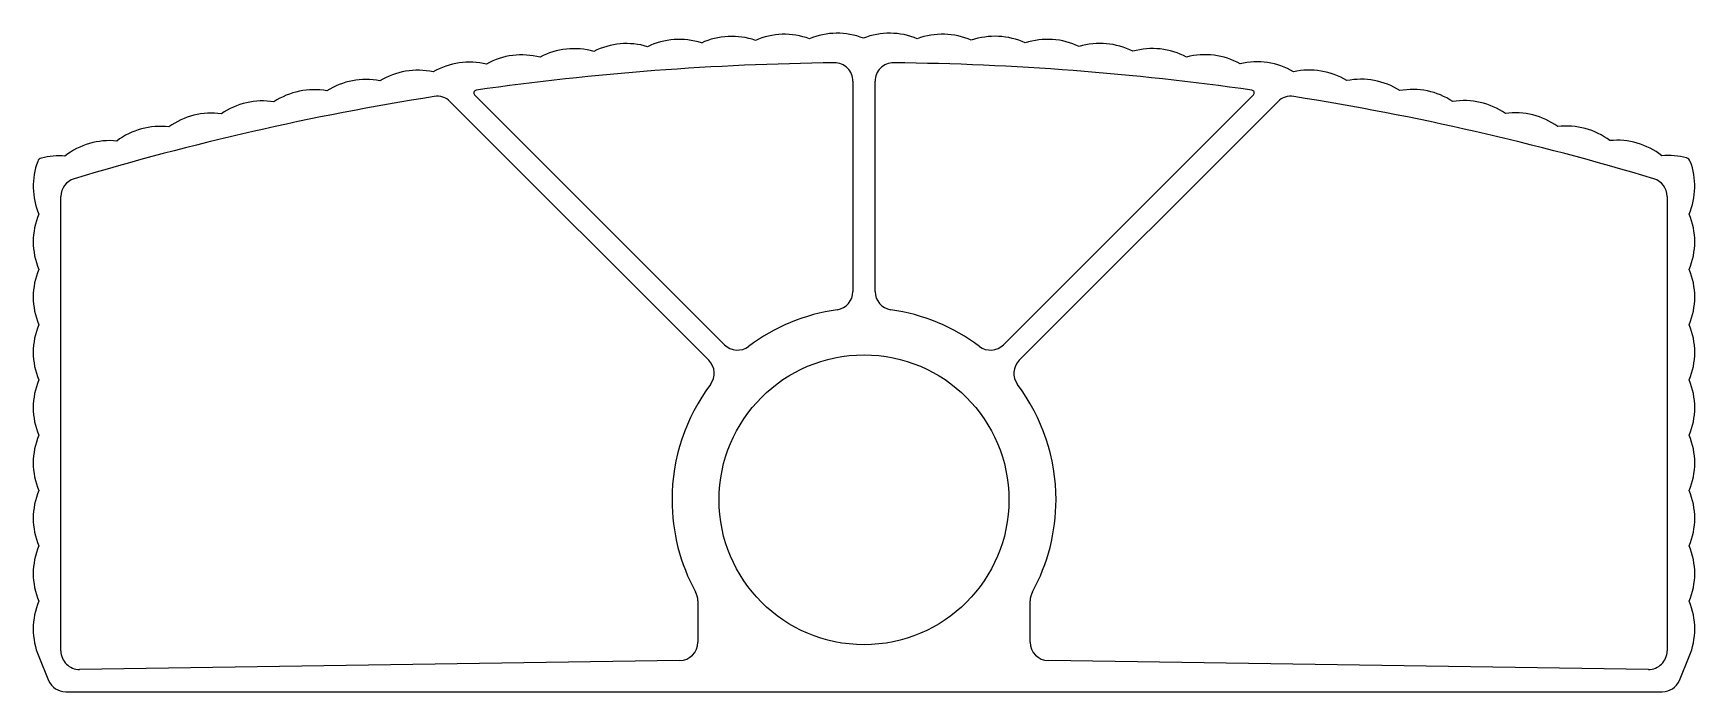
# Model space of a CAD drawing. Extents: x 2281.8 to 2371.8, y 1573.9 to 1609.6.
import ezdxf

# ---------------------------------------------------------------- set-up
doc = ezdxf.new("R2010")
doc.units = 0
doc.layers.get('0').update_dxf_attribs({"linetype": 'CONTINUOUS'})

msp = doc.modelspace()

# ---------------------------------------------------------------- linework, layer by layer
for p, q in [((2326.192, 1606.957), (2326.192, 1595.57)), ((2327.392, 1595.57), (2327.392, 1606.957)), ((2304.374, 1605.853), (2318.386, 1591.84)), ((2319.235, 1592.688), (2305.702, 1606.222)), ((2347.884, 1606.224), (2334.349, 1592.688)), ((2335.197, 1591.84), (2349.21, 1605.853)), ((2283.291, 1585.496), (2283.291, 1600.719)), ((2370.293, 1600.719), (2370.293, 1576.095)), ((2283.291, 1576.095), (2283.291, 1585.496)), ((2317.792, 1578.809), (2317.792, 1576.574)), ((2335.792, 1576.574), (2335.792, 1578.809)), ((2282.09, 1575.794), (2282.628, 1574.499)), ((2316.807, 1575.575), (2284.306, 1575.095)), ((2369.278, 1575.095), (2336.777, 1575.575)), ((2370.956, 1574.499), (2371.494, 1575.794)), ((2283.551, 1573.883), (2370.033, 1573.883))]:
    msp.add_line(p, q)
msp.add_circle((2326.792, 1584.283), 7.85)
for centre, radius, start, end in [((2316.776, 1605.325), 3.9, 71.90701, 115.94906), ((2319.625, 1605.492), 3.9, 70.789, 114.83105), ((2322.477, 1605.604), 3.9, 69.67099, 113.71303), ((2325.33, 1605.661), 3.9, 68.55297, 112.59502), ((2328.184, 1605.662), 3.9, 67.43496, 111.47701), ((2331.037, 1605.607), 3.9, 66.31695, 110.359), ((2333.889, 1605.496), 3.9, 65.19894, 109.24098), ((2336.738, 1605.33), 3.9, 64.08092, 108.12297), ((2308.256, 1604.488), 3.9, 75.26105, 119.3031), ((2311.091, 1604.823), 3.9, 74.14303, 118.18508), ((2313.931, 1605.101), 3.9, 73.02502, 117.06707), ((2339.584, 1605.108), 3.9, 62.96291, 107.00496), ((2342.424, 1604.831), 3.9, 61.8449, 105.88695), ((2345.258, 1604.498), 3.9, 60.72689, 104.76893), ((2302.61, 1603.655), 3.9, 77.49707, 121.53912), ((2305.429, 1604.099), 3.9, 76.37906, 120.42111), ((2326.77, 1459.404), 148.561, 90.61287, 98.11995), ((2325.192, 1606.957), 1, 0, 90.61287), ((2328.392, 1606.962), 1, 89.38007, 180.28318), ((2326.795, 1459.409), 148.561, 81.87206, 89.38007), ((2348.086, 1604.11), 3.9, 59.60887, 103.65092), ((2350.905, 1603.667), 3.9, 58.49086, 102.53291), ((2299.8, 1603.155), 3.9, 78.61508, 122.65713), ((2353.715, 1603.169), 3.9, 57.37285, 101.4149), ((2356.515, 1602.617), 3.9, 56.25484, 100.29689), ((2326.77, 1459.404), 148.561, 99.00793, 106.7307), ((2294.212, 1601.993), 3.9, 80.85111, 124.89316), ((2297.001, 1602.601), 3.9, 79.7331, 123.77515), ((2303.666, 1605.146), 1, 45, 99.00793), ((2305.808, 1606.328), 0.15, 98.11995, 225), ((2347.778, 1606.33), 0.15, 315, 81.87206), ((2349.917, 1605.146), 1, 80.99207, 135), ((2326.814, 1459.404), 148.561, 73.2693, 80.99207), ((2359.304, 1602.01), 3.9, 55.13682, 99.17887), ((2291.437, 1601.33), 3.9, 81.96912, 126.01117), ((2362.08, 1601.348), 3.9, 54.01881, 98.06086), ((2288.674, 1600.613), 3.9, 83.08713, 127.12918), ((2364.843, 1600.633), 3.9, 52.9008, 96.94285), ((2283.194, 1599.018), 3.9, 85.32316, 104.14402), ((2285.926, 1599.842), 3.9, 84.20515, 128.2472), ((2367.591, 1599.863), 3.9, 51.78279, 95.82484), ((2370.324, 1599.041), 3.9, 74.8035, 94.70682), ((2285.692, 1601.263), 3.9, 159.75498, 202.5934), ((2282.314, 1602.509), 0.3, 104.14402, 159.75498), ((2371.267, 1602.515), 0.3, 20.34767, 74.8035), ((2367.892, 1601.263), 3.9, 337.4066, 20.34767), ((2284.291, 1600.719), 1, 106.7307, 180.00002), ((2369.293, 1600.719), 1, 0, 73.2693), ((2285.692, 1598.266), 3.9, 157.4066, 202.5934), ((2367.892, 1598.266), 3.9, 337.4066, 22.5934), ((2285.692, 1595.27), 3.9, 157.4066, 202.5934), ((2367.892, 1595.27), 3.9, 337.4066, 22.5934), ((2325.192, 1595.57), 1, 278.06814, 0), ((2328.392, 1595.57), 1, 180, 261.93187), ((2326.792, 1584.283), 10.4, 98.06814, 126.93187), ((2326.792, 1584.283), 10.4, 53.06814, 81.93187), ((2285.692, 1592.273), 3.9, 157.4066, 202.5934), ((2367.892, 1592.273), 3.9, 337.4066, 22.5934), ((2319.942, 1593.395), 1, 225, 306.93187), ((2333.642, 1593.395), 1, 233.06814, 315), ((2317.679, 1591.133), 1, 323.06817, 45), ((2335.905, 1591.133), 1, 135, 216.93183), ((2285.692, 1589.276), 3.9, 157.4066, 202.5934), ((2326.792, 1584.283), 10.4, 143.06817, 180.00004), ((2326.792, 1584.283), 10.4, 359.99996, 36.93183), ((2367.892, 1589.276), 3.9, 337.4066, 22.5934), ((2285.692, 1586.28), 3.9, 157.4066, 202.5934), ((2367.892, 1586.28), 3.9, 337.4066, 22.5934), ((2285.692, 1583.283), 3.9, 157.4066, 202.5934), ((2326.792, 1584.283), 10.4, 180, 208.69441), ((2326.792, 1584.283), 10.4, 331.30559, 0), ((2367.892, 1583.283), 3.9, 337.4066, 22.5934), ((2285.692, 1580.286), 3.9, 157.4066, 202.5934), ((2367.892, 1580.286), 3.9, 337.4066, 22.5934), ((2285.692, 1577.29), 3.9, 157.4066, 202.55078), ((2316.792, 1578.809), 1, 0, 28.69441), ((2336.792, 1578.809), 1, 151.30559, 180), ((2367.892, 1577.29), 3.9, 337.44922, 22.5934), ((2284.291, 1576.095), 1, 180, 270.84544), ((2316.792, 1576.574), 1, 270.84544, 360), ((2336.792, 1576.574), 1, 180, 269.15456), ((2369.293, 1576.095), 1, 269.15456, 0), ((2283.551, 1574.883), 1, 202.55078, 270), ((2370.033, 1574.883), 1, 270, 337.44922)]:
    msp.add_arc(centre, radius, start, end)

doc.saveas('drawing.dxf')
